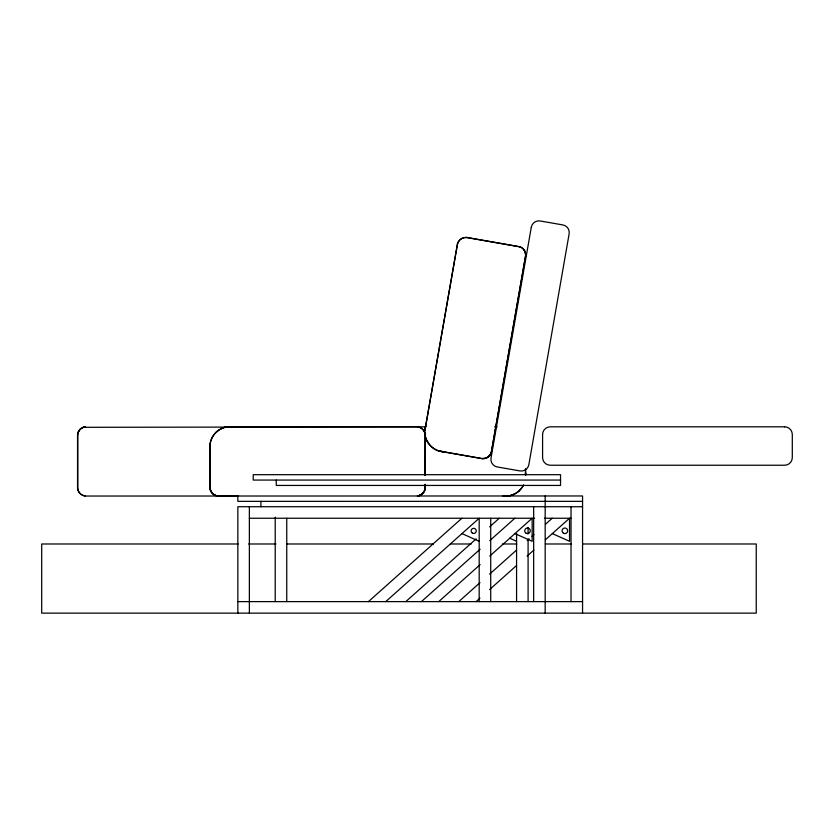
<?xml version="1.0" encoding="UTF-8"?>
<svg xmlns="http://www.w3.org/2000/svg" width="834" height="834" viewBox="0 0 834 834"><rect width="100%" height="100%" fill="white"/><g stroke="black" fill="none" stroke-linecap="round" stroke-linejoin="round"><path stroke-width="1.25" d="M525.649 255.673L525.618 254.485M425.1 428.374L424.819 431.637A20.37 20.37 0 0 0 438.403 450.954L444.564 452.111L438.361 450.746A20.35 20.35 0 0 1 425.726 437.631M209.991 443.594L209.918 449.87M424.86 430.542L457.491 243.57M424.892 430.751L457.553 243.664A8.642 8.642 0 0 1 466.435 237.419M439.216 450.975L482.438 458.596A8.642 8.642 0 0 0 491.32 452.351L525.608 255.465A8.642 8.642 0 0 0 519.363 246.572M425.079 428.499L425.84 425.319M519.624 490.277L517.236 492.321M80.835 428.645L80.022 429.374M218.268 430.459L215.797 432.575M421.962 494.135L422.765 493.415M368.44 601.616L461.88 518.248M385.746 601.616L479.185 518.248L479.185 601.616M405.814 601.616L476.141 538.879M489.621 526.848L499.253 518.248M421.41 601.616L480.165 549.189M489.798 540.599L514.849 518.248M438.715 601.616L480.144 564.66M489.777 556.059L532.155 518.248L532.155 541.297L514.953 533.593M458.783 601.616L479.977 582.705M489.61 574.115L516.58 550.044M527.182 540.599L529.11 538.879M531.998 536.293L533.927 534.584M545.478 524.263L552.223 518.248M476.099 601.616L479.957 598.176M489.589 589.586L516.559 565.515M527.151 556.059L533.896 550.044M545.457 539.734L569.539 518.248L569.539 541.297L552.337 533.593M220.947 428.812L223.846 427.581M511.659 495.198L514.557 493.978M82.618 427.613L85.433 426.82A8.642 8.642 0 0 0 77.75 434.504L77.75 488.286M316.232 427.237L316.117 427.289A8.642 8.642 0 0 1 318.015 426.82M419.273 495.542L420.18 495.167M83.317 427.31L425.809 426.82M317.181 426.977L316.034 427.31A8.642 8.642 0 0 1 317.942 426.893M418.334 495.813L419.481 495.469M223.637 427.654L227.776 426.747L417.573 426.747A8.642 8.642 0 0 1 424.381 431.689M511.868 495.125L508.615 495.959A20.35 20.35 0 0 0 523.325 485.211M316.972 427.05L318.14 426.82M226.692 426.893L229.955 426.612M494.562 426.82L497.158 426.82M560.542 480.061L253.213 480.061L253.213 474.682L560.542 474.682L560.542 485.44L276.262 485.44L276.262 480.061M238.555 495.896L217.799 495.896A8.642 8.642 0 0 1 212.597 493.415M582.559 501.349L237.846 501.349L237.846 495.969M582.559 506.728L237.846 506.728L237.846 613.136M249.366 518.248L534.594 518.248M544.414 518.248L571.029 518.248M238.232 543.987L41.7 543.987L41.7 613.136L756.25 613.136L756.25 543.987L583.143 543.987M248.647 543.987L275.981 543.987M286.396 543.987L433.471 543.987M450.391 543.987L471.21 543.987M502.454 543.987L516.767 543.987M545.405 543.987L571.436 543.987M237.846 601.616L582.559 601.616M229.83 426.612L233.093 426.82M502.548 495.969L508.813 495.886A20.37 20.37 0 0 0 523.533 485.138M466.383 237.325L519.426 246.666A8.632 8.632 0 0 1 525.67 255.548L491.299 452.466A8.642 8.642 0 0 1 482.417 458.721L439.257 451.184M519.405 246.791L466.414 237.544A8.642 8.642 0 0 0 457.532 243.789M509.689 538.222L516.569 541.297M461.984 533.593L479.185 541.297M524.638 250.836L524.106 249.992M426.883 440.54L428.551 443.344M525.347 252.765L525.556 253.724M525.524 253.515L525.66 254.693M424.86 432.471L425.017 434.556M525.597 472.92L525.733 475.015M525.472 472.92L525.608 475.015M210.043 449.87L210.199 443.521A20.35 20.35 0 0 1 226.879 426.831M582.559 613.136L582.559 495.969L85.224 496.042A8.642 8.642 0 0 1 77.541 488.359L77.541 434.577A8.642 8.642 0 0 1 85.224 426.893M571.029 506.728L571.029 601.616M545.175 495.969L545.175 613.136M533.656 506.728L533.656 601.616M528.089 527.369L528.089 533.885M528.089 539.087L528.089 601.616M525.597 469.073L525.597 475.078M525.472 469.073L525.472 475.078M516.569 533.614L516.569 601.616M490.715 518.248L490.715 601.616M425.257 436.985L425.173 475.474M425.257 484.366L425.173 488.286A8.632 8.632 0 0 1 418.459 495.803M425.048 475.474L425.048 434.504A8.642 8.642 0 0 0 417.365 426.82M425.048 484.439L425.048 488.286A8.642 8.642 0 0 1 417.365 495.969M286.75 518.248L286.75 601.616M275.22 517.122L275.22 601.616M260.896 501.349L260.896 506.728M249.366 506.728L249.366 613.136M210.116 444.407L210.043 488.286A8.642 8.642 0 0 0 217.726 495.969M209.918 444.48L209.918 488.286A8.642 8.642 0 0 0 217.601 495.969M85.308 495.969A8.642 8.642 0 0 1 77.625 488.286M77.625 434.504A8.632 8.632 0 0 1 80.095 429.312M285.197 426.82A8.642 8.642 0 0 1 287.104 427.237M284.988 426.893A8.642 8.642 0 0 1 286.896 427.31M491.268 452.257A8.642 8.642 0 0 1 482.375 458.502M210.116 443.594A20.37 20.37 0 0 1 226.817 426.893M424.746 432.596A8.642 8.642 0 0 1 425.173 434.504M425.257 488.213A8.642 8.642 0 0 1 418.532 495.74M211.951 492.685A8.642 8.642 0 0 1 210.116 488.213M531.289 227.213L491.007 458.074A7.683 7.683 0 0 0 497.252 466.957L519.957 470.918A7.683 7.683 0 0 0 528.85 464.674L569.142 233.822A7.683 7.683 0 0 0 562.887 224.93L540.182 220.968A7.683 7.683 0 0 0 531.289 227.213M784.617 426.82L550.273 426.82A7.683 7.683 0 0 0 542.59 434.504L542.59 457.553A7.683 7.683 0 0 0 550.273 465.236L784.617 465.236A7.683 7.683 0 0 0 792.3 457.553L792.3 434.504A7.683 7.683 0 0 0 784.617 426.82M472.409 533.124A2.575 2.575 0 0 0 476.266 530.893A2.575 2.575 0 0 0 472.409 528.662A2.575 2.575 0 0 0 472.409 533.124M526.108 533.218A2.783 2.783 0 0 0 530.288 530.81A2.783 2.783 0 0 0 526.108 528.391A2.783 2.783 0 0 0 526.108 533.218M563.482 533.218A2.783 2.783 0 0 0 567.673 530.81A2.783 2.783 0 0 0 563.482 528.391A2.783 2.783 0 0 0 563.482 533.218"/></g></svg>
